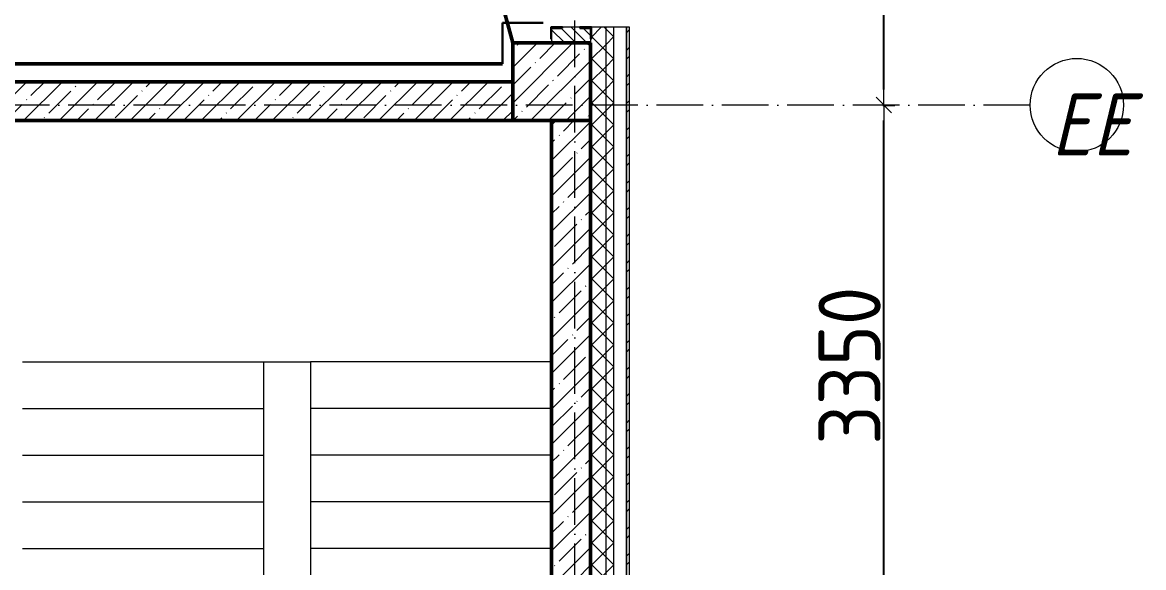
# Model space of a CAD drawing. Header units: millimetres. Extents: x -213536 to 1564669, y -45299 to 942238.
# Drawn here: x 647321 to 654525, y 338589 to 342094 of the extents above; entities that cross this region are included whole.
import ezdxf

# ---------------------------------------------------------------- set-up
doc = ezdxf.new("R2010")
doc.units = ezdxf.units.MM
doc.linetypes.add('50_200_ШТРИХ_1Т_ш5_п1_п1_', pattern=[700, 500, -100, 0, -100])
for name, color, linetype, lineweight in [('8.2)', 3, 'Continuous', 50), ('8.4)', 6, 'Continuous', 50), ('A-____-____-DIMS', 7, 'Continuous', 9), ('A-DETL-____-OTLN-1', 7, 'Continuous', 50), ('A-GENM-____-MCUT', 7, 'Continuous', 25), ('A-GENM-____-OTLN-1', 7, 'Continuous', 25), ('A-WALL-____-MCUT', 7, 'Continuous', 13), ('A-WALL-____-MCUT-1', 7, 'Continuous', 9), ('A-WALL-____-MCUT-2', 7, 'Continuous', 50), ('A-WALL-____-PATT-1', 7, 'Continuous', 9), ('A-WALL-FNSH-MCUT-1', 7, 'Continuous', 9), ('S-COLS-____-MCUT', 7, 'Continuous', 50), ('S-COLS-____-OTLN', 7, 'Continuous', 9), ('S-GRID-____-IDEN', 7, 'Continuous', 9), ('S-GRID-____-OTLN-1', 7, '50_200_ШТРИХ_1Т_ш5_п1_п1_', 9), ('S-STRS-____-OTLN-1', 7, 'Continuous', 9)]:
    doc.layers.add(name, color=color, linetype=linetype, lineweight=lineweight)
doc.styles.add('ISOCPEUR_I_9', font='isocpeui.ttf', dxfattribs={"width": 0.9, "height": 250})
doc.styles.add('СПДС', font='isocpeur.ttf', dxfattribs={"width": 0.9})
doc.dimstyles.new('Размера А3', dxfattribs={"dimtxt": 200, "dimasz": 100, "dimexe": 70, "dimexo": 100, "dimgap": 20, "dimtad": 1, "dimdec": 0, "dimrnd": 10, "dimzin": 0, "dimdsep": 46, "dimtxsty": 'СПДС', "dimblk": 'ARROWHEAD_6', "dimcen": 1, "dimclrd": 256, "dimclre": 256, "dimclrt": 256, "dimazin": 0, "dimtfac": 1, "dimtdec": 0, "dimtmove": 2, "dimatfit": 3, "dimfxl": 1, "dimtolj": 1, "dimtzin": 0, "dimarcsym": 0})
pattern_1 = [(45, (549721.47, 286281.11), (-70.71068, 70.71068), []), (135, (549721.47, 286281.11), (-70.71068, -70.71068), [])]
pattern_2 = [(45, (549721.47, 286281.11), (-114.04925, 114.04925), []), (45, (549835.52, 286281.11), (-114.04925, 114.04925), [201.612, -40.322, 3.353, -36.97])]

# ---------------------------------------------------------------- blocks, each defined once
blk = doc.blocks.new('BSC_Колонна _Прямоугольная - 500х500-V111-АР1_План отверстий 3 этажа в осях 1-64_Ю-ЯЯ')
at = {"layer": 'S-COLS-____-OTLN'}
h = blk.add_hatch(dxfattribs=at)
h.set_pattern_fill('FP_116', color=256, style=0, pattern_type=2)
h.set_pattern_definition([(315, (-55431.04, 101000), (114.04925, 114.04925), []), (315, (-55431.04, 100885.95), (114.04925, 114.04925), [201.613, -40.323, 3.353, -36.97])])
h.paths.add_polyline_path([(-250, 250), (-250, -250), (250, -250), (250, 250)], flags=0)
at = {"layer": 'S-COLS-____-MCUT'}
for p, q in [((250, 250), (-250, 250)), ((-250, 250), (-250, -250)), ((250, -250), (250, 250)), ((-250, -250), (250, -250))]:
    blk.add_line(p, q, dxfattribs=at)
blk = doc.blocks.new('Фахверк_СКБ_Уголок - 250_3380_зеркало-28514702-АР1_План отверстий 3 этажа в осях 1-64_Ю-ЯЯ')
at = {"layer": 'A-GENM-____-MCUT'}
for p, q in [((200, 181), (125, 181)), ((125, 181), (125, 106)), ((131, 106), (131, 175)), ((131, 175), (200, 175)), ((200, 175), (200, 181)), ((125, 106), (131, 106)), ((131, -6), (125, -6)), ((125, -6), (125, -81)), ((131, -75), (131, -6)), ((125, -81), (200, -81)), ((200, -75), (131, -75)), ((200, -81), (200, -75))]:
    blk.add_line(p, q, dxfattribs=at)
blk = doc.blocks.new('Ось сетки - Круг_Ø6_00__ISO-2_5_0_9K_-25732049-АР1_План отверстий 3 этажа в осях 1-64_Ю-ЯЯ')
at = {"layer": 'S-GRID-____-IDEN'}
blk.add_circle((0, 0), 3, dxfattribs=at)
blk = doc.blocks.new('ARROWHEAD_6')
at = {"color": 0, "linetype": 'Continuous'}
for p, q in [((0, 0), (-1, 0)), ((-0.5, -0.5), (0.5, 0.5))]:
    blk.add_line(p, q, dxfattribs=at)
blk = doc.blocks.new('*D5380')
at = {"layer": 'A-____-____-DIMS', "lineweight": -2, "transparency": 16777216}
for p, q in [((652849.7, 341562.2), (652925.7, 341562.2)), ((652855.7, 338312.2), (652855.7, 341462.2)), ((652849.7, 338212.2), (652925.7, 338212.2))]:
    blk.add_line(p, q, dxfattribs=at)
at = {"layer": 'Defpoints', "color": 0, "lineweight": 50, "transparency": 16777216}
for p in [(652749.7, 341562.2), (652855.7, 341562.2), (652749.7, 338212.2)]:
    blk.add_point(p, dxfattribs=at)
at = {"layer": 'A-____-____-DIMS', "lineweight": -2, "transparency": 16777216, "xscale": 100, "yscale": 100, "zscale": 100}
for p, rotation in [((652855.7, 341562.2), 90), ((652855.7, 338212.2), 270)]:
    blk.add_blockref('ARROWHEAD_6', p, dxfattribs=dict(at, rotation=rotation))
at = {"layer": 'A-____-____-DIMS', "transparency": 16777216, "insert": (652635.7, 339887.2), "char_height": 400, "attachment_point": 5, "rotation": 90, "style": 'СПДС'}
blk.add_mtext('\\A1;3350', dxfattribs=at)
blk = doc.blocks.new('*D5381')
at = {"layer": 'A-____-____-DIMS', "lineweight": -2, "transparency": 16777216}
for p, q in [((652849.7, 347662.2), (652925.7, 347662.2)), ((652855.7, 341662.2), (652855.7, 347562.2)), ((652849.7, 341562.2), (652925.7, 341562.2))]:
    blk.add_line(p, q, dxfattribs=at)
at = {"layer": 'Defpoints', "color": 0, "lineweight": 50, "transparency": 16777216}
for p in [(652749.7, 347662.2), (652855.7, 347662.2), (652749.7, 341562.2)]:
    blk.add_point(p, dxfattribs=at)
at = {"layer": 'A-____-____-DIMS', "lineweight": -2, "transparency": 16777216, "xscale": 100, "yscale": 100, "zscale": 100}
for p, rotation in [((652855.7, 347662.2), 90), ((652855.7, 341562.2), 270)]:
    blk.add_blockref('ARROWHEAD_6', p, dxfattribs=dict(at, rotation=rotation))
at = {"layer": 'A-____-____-DIMS', "transparency": 16777216, "insert": (652635.7, 344612.2), "char_height": 400, "attachment_point": 5, "rotation": 90, "style": 'СПДС'}
blk.add_mtext('\\A1;6100', dxfattribs=at)

msp = doc.modelspace()

# ---------------------------------------------------------------- hatches: boundary and pattern name
at = {"layer": 'A-WALL-____-PATT-1'}
h = msp.add_hatch(dxfattribs=at)
h.set_pattern_fill('FP_4', color=256, style=0, pattern_type=2)
h.set_pattern_definition(pattern_1)
h.paths.add_polyline_path([(650971.5, 333077.2), (651071.5, 333077.2), (651071.5, 333362.2), (650971.5, 333362.2)], flags=0)
h.paths.add_polyline_path([(651071.5, 334362.2), (651071.5, 342062.2), (650977.5, 342062.2), (650977.5, 341987.2), (650971.5, 341987.2), (650971.5, 334362.2)], flags=0)
h.paths.add_polyline_path([(650977.5, 355762.2), (651071.5, 355762.2), (651071.5, 357012.2), (650977.5, 357012.2), (650977.5, 356937.2), (650971.5, 356937.2), (650971.5, 355837.2), (650977.5, 355837.2), (650977.5, 355768.2)], flags=0)
h.paths.add_polyline_path([(651071.5, 358812.2), (651071.5, 360012.2), (650971.5, 360012.2), (650971.5, 358887.2), (650977.5, 358887.2), (650977.5, 358812.2)], flags=0)
h.paths.add_polyline_path([(651071.5, 361812.2), (651071.5, 363012.2), (650977.5, 363012.2), (650977.5, 362937.2), (650971.5, 362937.2), (650971.5, 361887.2), (650977.5, 361887.2), (650977.5, 361812.2)], flags=0)
h.paths.add_polyline_path([(651071.5, 364812.2), (651071.5, 366012.2), (650977.5, 366012.2), (650977.5, 365937.2), (650971.5, 365937.2), (650971.5, 364887.2), (650977.5, 364887.2), (650977.5, 364812.2)], flags=0)
h.paths.add_polyline_path([(651071.5, 367812.2), (651071.5, 371962.2), (650971.5, 371962.2), (650971.5, 367812.2)], flags=0)
h = msp.add_hatch(dxfattribs=at)
h.set_pattern_fill('FP_4', color=256, style=0, pattern_type=2)
h.set_pattern_definition(pattern_1)
h.paths.add_polyline_path([(651121.5, 333077.2), (651121.5, 333362.2), (651071.5, 333362.2), (651071.5, 333077.2)], flags=0)
h.paths.add_polyline_path([(651121.5, 334362.2), (651121.5, 342062.2), (651071.5, 342062.2), (651071.5, 334362.2)], flags=0)
h.paths.add_polyline_path([(651121.5, 355762.2), (651121.5, 357012.2), (651071.5, 357012.2), (651071.5, 355762.2)], flags=0)
h.paths.add_polyline_path([(651121.5, 358812.2), (651121.5, 360012.2), (651071.5, 360012.2), (651071.5, 358812.2)], flags=0)
h.paths.add_polyline_path([(651071.5, 361812.2), (651121.5, 361812.2), (651121.5, 363012.2), (651071.5, 363012.2), (651071.5, 362878.4)], flags=0)
h.paths.add_polyline_path([(651121.5, 364812.2), (651121.5, 366012.2), (651071.5, 366012.2), (651071.5, 364812.2)], flags=0)
h.paths.add_polyline_path([(651071.5, 367812.2), (651121.5, 367812.2), (651121.5, 371962.2), (651071.5, 371962.2)], flags=0)
h = msp.add_hatch(dxfattribs=at)
h.set_pattern_fill('FP_9', color=256, style=0, pattern_type=2)
h.set_pattern_definition([(135, (549721.475, 286281.11), (-35.35534, -35.35534), [])])
h.paths.add_polyline_path([(650902.5, 341962.2), (650971.5, 341962.2), (650971.5, 342056.2), (650902.5, 342056.2), (650902.5, 342062.2), (650790.5, 342062.2), (650790.5, 342056.2), (650721.5, 342056.2), (650721.5, 341962.2)], flags=0)
h = msp.add_hatch(dxfattribs=at)
h.set_pattern_fill('FP_6', color=256, style=0, pattern_type=2)
h.set_pattern_definition([(45, (549721.47, 286281.11), (-85.53659, 85.53659), []), (45, (549778.5, 286281.11), (-85.53659, 85.53659), [])])
h.paths.add_polyline_path([(651221.5, 333097.2), (651221.5, 333362.2), (651201.5, 333362.2), (651201.5, 333097.2)], flags=0)
h.paths.add_polyline_path([(651201.5, 334362.2), (651221.5, 334362.2), (651221.5, 342062.2), (651201.5, 342062.2), (651201.5, 337046.6)], flags=0)
h = msp.add_hatch(dxfattribs=at)
h.set_pattern_fill('FP_12', color=256, style=0, pattern_type=2)
h.set_pattern_definition(pattern_2)
h.paths.add_polyline_path([(650471.5, 341462.2), (650471.5, 341712.2), (647071.5, 341712.2), (647071.5, 341462.2), (648685.4, 341462.2)], flags=0)
h = msp.add_hatch(dxfattribs=at)
h.set_pattern_fill('FP_12', color=256, style=0, pattern_type=2)
h.set_pattern_definition(pattern_2)
h.paths.add_polyline_path([(650971.5, 334362.2), (650971.5, 341462.2), (650721.5, 341462.2), (650721.5, 334362.2)], flags=0)

# ---------------------------------------------------------------- linework, layer by layer
at = {"layer": '8.2)', "lineweight": 30}
for p, q in [((650406.8, 341828), (650406.8, 342090.8)), ((650406.8, 342090.8), (650667.8, 342090.8))]:
    msp.add_line(p, q, dxfattribs=at)
at = {"layer": '8.2)', "lineweight": 50}
msp.add_lwpolyline([(650406.8, 341828), (647095.8, 341828)], dxfattribs=at)
at = {"layer": '8.4)', "lineweight": 30}
for p, q in [((650406.8, 341828), (650406.8, 342090.8)), ((650406.8, 342090.8), (650667.8, 342090.8))]:
    msp.add_line(p, q, dxfattribs=at)
at = {"layer": '8.4)', "lineweight": 50}
msp.add_lwpolyline([(650406.8, 341828), (647095.8, 341828)], dxfattribs=at)
at = {"layer": 'A-DETL-____-OTLN-1'}
msp.add_line((643671.5, 367112.2), (650471.5, 341962.2), dxfattribs=at)
at = {"layer": 'A-WALL-____-MCUT'}
for p, q in [((650902.5, 342062.2), (650790.5, 342062.2)), ((651201.5, 342062.2), (650977.5, 342062.2)), ((651201.5, 334362.2), (651201.5, 342062.2)), ((650721.5, 341987.2), (650721.5, 341962.2)), ((650971.5, 341987.2), (650971.5, 341962.2))]:
    msp.add_line(p, q, dxfattribs=at)
at = {"layer": 'A-WALL-____-MCUT-1'}
for p, q in [((651071.5, 334362.2), (651071.5, 342062.2)), ((651121.5, 334362.2), (651121.5, 342062.2))]:
    msp.add_line(p, q, dxfattribs=at)
at = {"layer": 'A-WALL-____-MCUT-2'}
for p, q in [((650471.5, 341712.2), (647071.5, 341712.2)), ((647071.5, 341462.2), (650471.5, 341462.2)), ((650721.5, 341462.2), (650721.5, 334362.2)), ((650971.5, 341462.2), (650971.5, 334362.2))]:
    msp.add_line(p, q, dxfattribs=at)
at = {"layer": 'A-WALL-FNSH-MCUT-1'}
for p, q in [((651221.5, 342062.2), (651201.5, 342062.2)), ((651201.5, 342062.2), (651201.5, 334362.2)), ((651221.5, 334362.2), (651221.5, 342062.2))]:
    msp.add_line(p, q, dxfattribs=at)
at = {"layer": 'S-GRID-____-OTLN-1', "color": 251, "ltscale": 0.6, "true_color": 0x636466}
for p, q in [((650871.5, 326262.2), (650871.5, 377174)), ((653795.9, 341562.2), (545052.7, 341562.2))]:
    msp.add_line(p, q, dxfattribs=at)
at = {"layer": 'S-STRS-____-OTLN-1'}
for p, q in [((647321.5, 339912.2), (648871.5, 339912.2)), ((647321.5, 339912.2), (648871.5, 339912.2)), ((648871.5, 339912.2), (649171.5, 339912.2)), ((648871.5, 339612.2), (648871.5, 339912.2)), ((650721.5, 339912.2), (649171.5, 339912.2)), ((649171.5, 339912.2), (649171.5, 339612.2)), ((650721.5, 339912.2), (649171.5, 339912.2)), ((647321.5, 339612.2), (648871.5, 339612.2)), ((647321.5, 339612.2), (648871.5, 339612.2)), ((648871.5, 339312.2), (648871.5, 339612.2)), ((649171.5, 339612.2), (649171.5, 339312.2)), ((650721.5, 339612.2), (649171.5, 339612.2)), ((650721.5, 339612.2), (649171.5, 339612.2)), ((647321.5, 339312.2), (648871.5, 339312.2)), ((647321.5, 339312.2), (648871.5, 339312.2)), ((648871.5, 339012.2), (648871.5, 339312.2)), ((649171.5, 339312.2), (649171.5, 339012.2)), ((650721.5, 339312.2), (649171.5, 339312.2)), ((650721.5, 339312.2), (649171.5, 339312.2)), ((647321.5, 339012.2), (648871.5, 339012.2)), ((647321.5, 339012.2), (648871.5, 339012.2)), ((648871.5, 338712.2), (648871.5, 339012.2)), ((649171.5, 339012.2), (649171.5, 338712.2)), ((650721.5, 339012.2), (649171.5, 339012.2)), ((650721.5, 339012.2), (649171.5, 339012.2)), ((647321.5, 338712.2), (648871.5, 338712.2)), ((647321.5, 338712.2), (648871.5, 338712.2)), ((648871.5, 338412.2), (648871.5, 338712.2)), ((649171.5, 338712.2), (649171.5, 338412.2)), ((650721.5, 338712.2), (649171.5, 338712.2)), ((650721.5, 338712.2), (649171.5, 338712.2))]:
    msp.add_line(p, q, dxfattribs=at)

# ---------------------------------------------------------------- block references
at = {"layer": 'A-GENM-____-OTLN-1', "rotation": 269.9999999999999}
msp.add_blockref('Фахверк_СКБ_Уголок - 250_3380_зеркало-28514702-АР1_План отверстий 3 этажа в осях 1-64_Ю-ЯЯ', (650796.5, 342187.2), dxfattribs=at)
at = {"layer": 'S-COLS-____-OTLN', "rotation": 89.9999999999999}
msp.add_blockref('BSC_Колонна _Прямоугольная - 500х500-V111-АР1_План отверстий 3 этажа в осях 1-64_Ю-ЯЯ', (650721.5, 341712.2), dxfattribs=at)
at = {"layer": 'S-GRID-____-IDEN', "xscale": 99.99999999999993, "yscale": 99.99999999999993, "zscale": 99.99999999999993, "rotation": 89.9999999999998}
msp.add_blockref('Ось сетки - Круг_Ø6_00__ISO-2_5_0_9K_-25732049-АР1_План отверстий 3 этажа в осях 1-64_Ю-ЯЯ', (654095.9, 341562.2), dxfattribs=at)

# ---------------------------------------------------------------- texts
at = {"layer": 'S-GRID-____-IDEN', "insert": (653928.8, 341638.2), "char_height": 400, "width": 404.05, "attachment_point": 1, "style": 'ISOCPEUR_I_9'}
msp.add_mtext('ЕЕ', dxfattribs=at)

# ---------------------------------------------------------------- dimensions: what is measured, and where the dimension line sits
at = {"layer": 'A-____-____-DIMS'}
for base, p1, p2, picture, middle in [((652855.7, 347662.2), (652749.7, 341562.2), (652749.7, 347662.2), '*D5381', (652635.7, 344612.2)), ((652855.7, 341562.2), (652749.7, 338212.2), (652749.7, 341562.2), '*D5380', (652635.7, 339887.2))]:
    dim = msp.add_linear_dim(base=base, p1=p1, p2=p2, angle=90, dimstyle='Размера А3', override={"dimtxt": 400}, dxfattribs=at)
    dim.commit()
    dim.dimension.update_dxf_attribs({"geometry": picture, "text_midpoint": middle})

doc.saveas('drawing.dxf')
